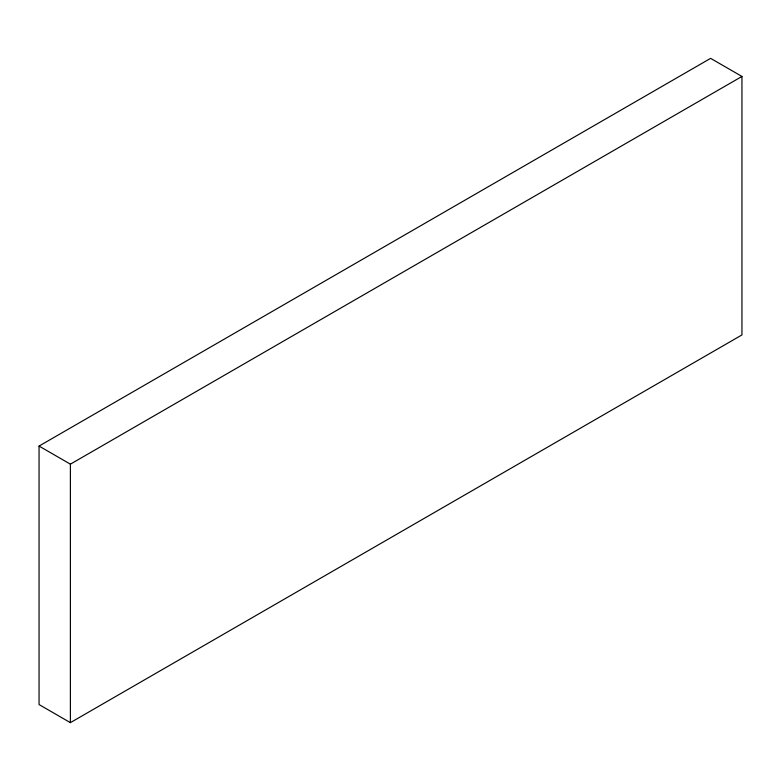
<?xml version="1.0" encoding="UTF-8"?>
<svg xmlns="http://www.w3.org/2000/svg" width="781" height="781" viewBox="0 0 781 781"><rect width="100%" height="100%" fill="white"/><g stroke="black" fill="none" stroke-linecap="round" stroke-linejoin="round"><path stroke-width="1.17" d="M39.05 446.068L710.612 58.35L741.95 76.44L741.95 334.932L70.388 722.65L39.05 704.56L39.05 446.068L70.388 464.168L741.95 76.44M70.388 464.168L70.388 722.65"/></g></svg>
